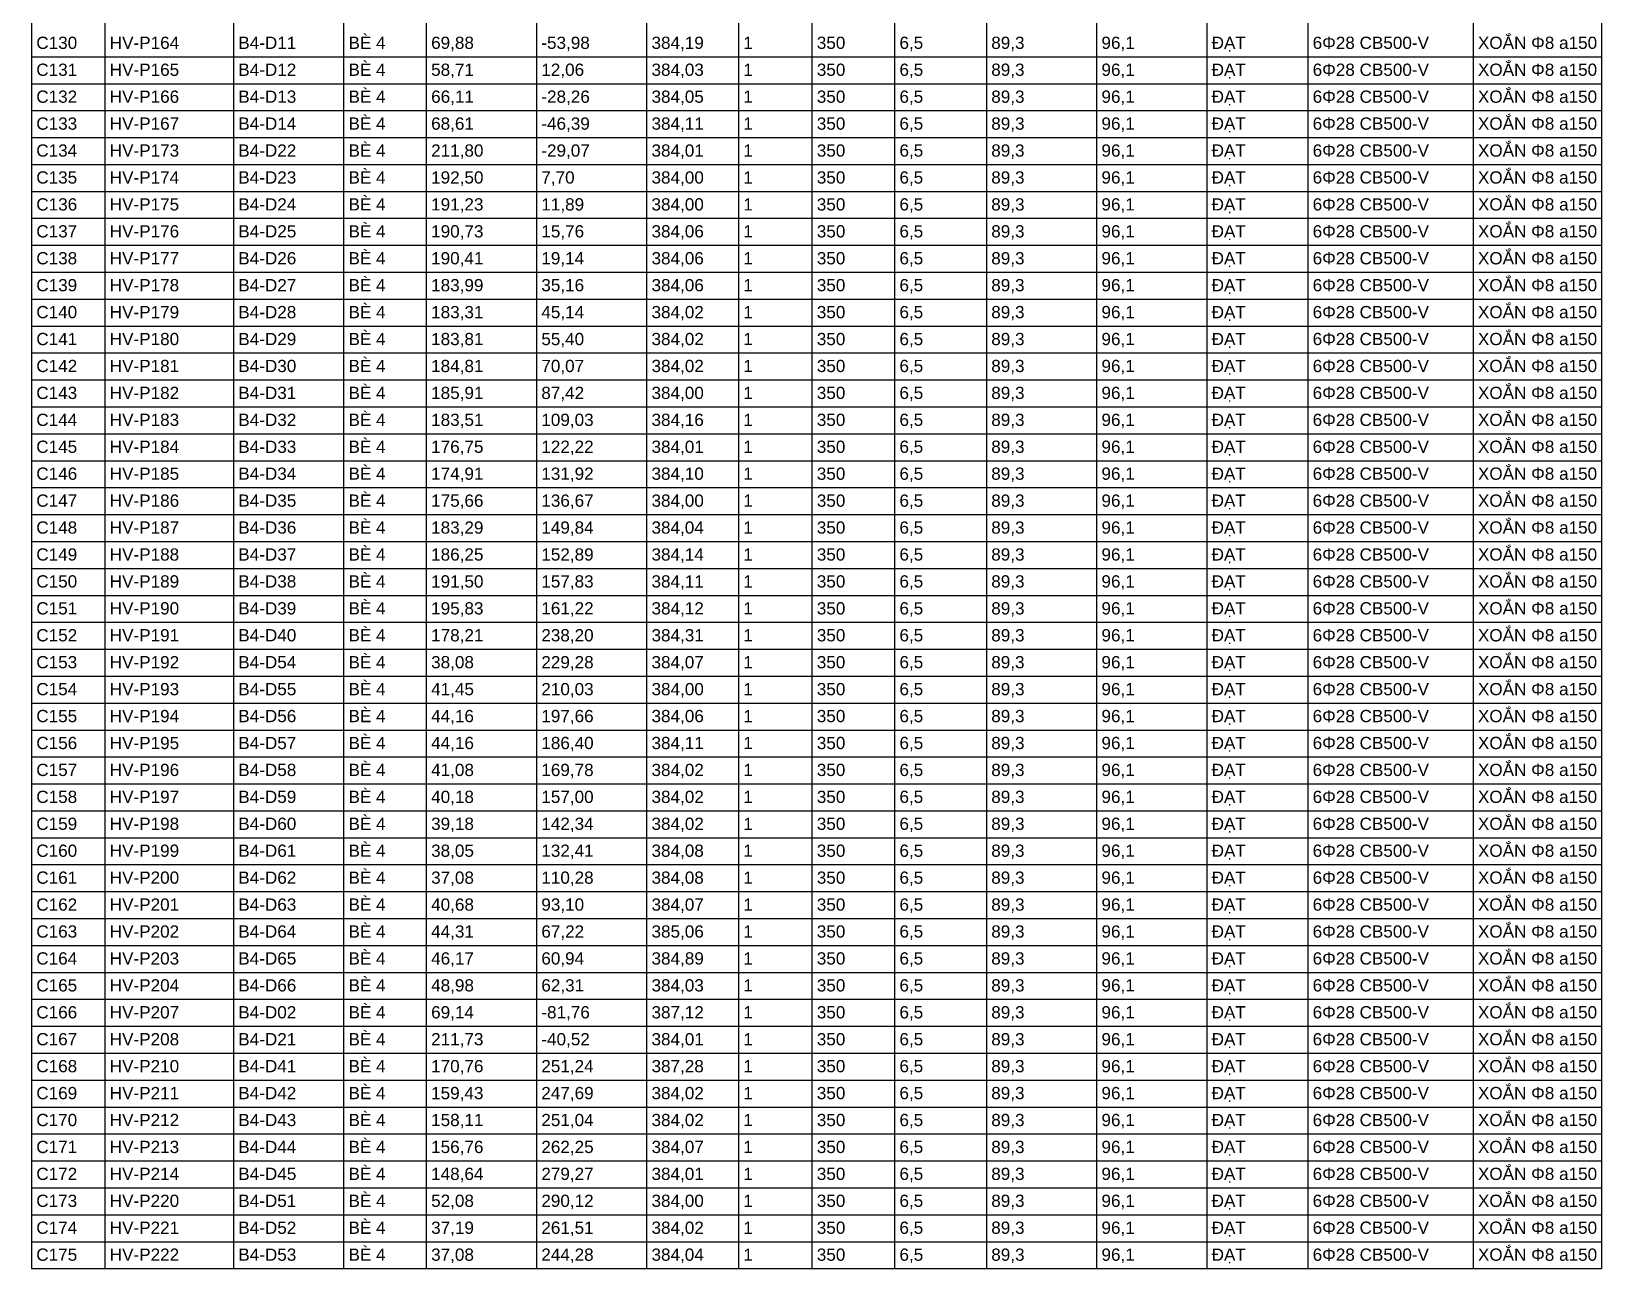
# Model space of a CAD drawing. Header units: metres. Extents: x -256 to 965, y -260 to 304.
# Drawn here: x 489.8 to 643.7, y -177.9 to -56.7 of the extents above; entities that cross this region are included whole.
import ezdxf

# ---------------------------------------------------------------- set-up
doc = ezdxf.new("R2010")
doc.units = ezdxf.units.M
doc.layers.add('07_BANG_THONG_KE_COC_BO', color=7, linetype='Continuous')
doc.styles.add('VN', font='arial.ttf')

msp = doc.modelspace()

# ---------------------------------------------------------------- linework, layer by layer
at = {"layer": '07_BANG_THONG_KE_COC_BO'}
for p, q in [((489.83, 286.698), (489.83, -177.942)), ((497.03, 286.698), (497.03, -177.942)), ((509.63, 286.698), (509.63, -177.942)), ((520.43, 286.698), (520.43, -177.942)), ((528.53, 286.698), (528.53, -177.942)), ((539.33, 286.698), (539.33, -177.942)), ((550.13, 286.698), (550.13, -177.942)), ((559.13, 286.698), (559.13, -177.942)), ((566.33, 286.698), (566.33, -177.942)), ((574.43, 286.698), (574.43, -177.942)), ((583.43, 286.698), (583.43, -177.942)), ((594.23, 286.698), (594.23, -177.942)), ((605.03, 286.698), (605.03, -177.942)), ((614.93, 286.698), (614.93, -177.942)), ((631.13, 286.698), (631.13, -177.942)), ((643.73, 286.698), (643.73, -177.942)), ((489.83, -59.142), (643.73, -59.142)), ((489.83, -61.782), (643.73, -61.782)), ((489.83, -64.422), (643.73, -64.422)), ((489.83, -67.062), (643.73, -67.062)), ((489.83, -69.702), (643.73, -69.702)), ((489.83, -72.342), (643.73, -72.342)), ((489.83, -74.982), (643.73, -74.982)), ((489.83, -77.622), (643.73, -77.622)), ((489.83, -80.262), (643.73, -80.262)), ((489.83, -82.902), (643.73, -82.902)), ((489.83, -85.542), (643.73, -85.542)), ((489.83, -88.182), (643.73, -88.182)), ((489.83, -90.822), (643.73, -90.822)), ((489.83, -93.462), (643.73, -93.462)), ((489.83, -96.102), (643.73, -96.102)), ((489.83, -98.742), (643.73, -98.742)), ((489.83, -101.382), (643.73, -101.382)), ((489.83, -104.022), (643.73, -104.022)), ((489.83, -106.662), (643.73, -106.662)), ((489.83, -109.302), (643.73, -109.302)), ((489.83, -111.942), (643.73, -111.942)), ((489.83, -114.582), (643.73, -114.582)), ((489.83, -117.222), (643.73, -117.222)), ((489.83, -119.862), (643.73, -119.862)), ((489.83, -122.502), (643.73, -122.502)), ((489.83, -125.142), (643.73, -125.142)), ((489.83, -127.782), (643.73, -127.782)), ((489.83, -130.422), (643.73, -130.422)), ((489.83, -133.062), (643.73, -133.062)), ((489.83, -135.702), (643.73, -135.702)), ((489.83, -138.342), (643.73, -138.342)), ((489.83, -140.982), (643.73, -140.982)), ((489.83, -143.622), (643.73, -143.622)), ((489.83, -146.262), (643.73, -146.262)), ((489.83, -148.902), (643.73, -148.902)), ((489.83, -151.542), (643.73, -151.542)), ((489.83, -154.182), (643.73, -154.182)), ((489.83, -156.822), (643.73, -156.822)), ((489.83, -159.462), (643.73, -159.462)), ((489.83, -162.102), (643.73, -162.102)), ((489.83, -164.742), (643.73, -164.742)), ((489.83, -167.382), (643.73, -167.382)), ((489.83, -170.022), (643.73, -170.022)), ((489.83, -172.662), (643.73, -172.662)), ((489.83, -175.302), (643.73, -175.302)), ((489.83, -177.942), (643.73, -177.942))]:
    msp.add_line(p, q, dxfattribs=at)

# ---------------------------------------------------------------- texts
at = {"layer": '07_BANG_THONG_KE_COC_BO', "style": 'VN'}
for s, p in [('BÈ 4', (520.91, -58.374)), ('XOẮN Φ8 a150', (631.61, -58.374)), ('C130', (490.31, -58.374)), ('HV-P164', (497.51, -58.374)), ('B4-D11', (510.11, -58.374)), ('69,88', (529.01, -58.374)), ('-53,98', (539.81, -58.374)), ('384,19', (550.61, -58.374)), ('1', (559.61, -58.374)), ('350', (566.81, -58.374)), ('6,5', (574.91, -58.374)), ('89,3', (583.91, -58.374)), ('96,1', (594.71, -58.374)), ('ĐẠT', (605.51, -58.374)), ('6Φ28 CB500-V', (615.41, -58.374)), ('C131', (490.31, -61.014)), ('HV-P165', (497.51, -61.014)), ('B4-D12', (510.11, -61.014)), ('BÈ 4', (520.91, -61.014)), ('58,71', (529.01, -61.014)), ('12,06', (539.81, -61.014)), ('384,03', (550.61, -61.014)), ('1', (559.61, -61.014)), ('350', (566.81, -61.014)), ('6,5', (574.91, -61.014)), ('89,3', (583.91, -61.014)), ('96,1', (594.71, -61.014)), ('ĐẠT', (605.51, -61.014)), ('6Φ28 CB500-V', (615.41, -61.014)), ('XOẮN Φ8 a150', (631.61, -61.014)), ('C132', (490.31, -63.654)), ('HV-P166', (497.51, -63.654)), ('B4-D13', (510.11, -63.654)), ('BÈ 4', (520.91, -63.654)), ('66,11', (529.01, -63.654)), ('-28,26', (539.81, -63.654)), ('384,05', (550.61, -63.654)), ('1', (559.61, -63.654)), ('350', (566.81, -63.654)), ('6,5', (574.91, -63.654)), ('89,3', (583.91, -63.654)), ('96,1', (594.71, -63.654)), ('ĐẠT', (605.51, -63.654)), ('6Φ28 CB500-V', (615.41, -63.654)), ('XOẮN Φ8 a150', (631.61, -63.654)), ('C133', (490.31, -66.294)), ('HV-P167', (497.51, -66.294)), ('B4-D14', (510.11, -66.294)), ('BÈ 4', (520.91, -66.294)), ('68,61', (529.01, -66.294)), ('-46,39', (539.81, -66.294)), ('384,11', (550.61, -66.294)), ('1', (559.61, -66.294)), ('350', (566.81, -66.294)), ('6,5', (574.91, -66.294)), ('89,3', (583.91, -66.294)), ('96,1', (594.71, -66.294)), ('ĐẠT', (605.51, -66.294)), ('6Φ28 CB500-V', (615.41, -66.294)), ('XOẮN Φ8 a150', (631.61, -66.294)), ('BÈ 4', (520.91, -68.934)), ('XOẮN Φ8 a150', (631.61, -68.934)), ('C134', (490.31, -68.934)), ('HV-P173', (497.51, -68.934)), ('B4-D22', (510.11, -68.934)), ('211,80', (529.01, -68.934)), ('-29,07', (539.81, -68.934)), ('384,01', (550.61, -68.934)), ('1', (559.61, -68.934)), ('350', (566.81, -68.934)), ('6,5', (574.91, -68.934)), ('89,3', (583.91, -68.934)), ('96,1', (594.71, -68.934)), ('ĐẠT', (605.51, -68.934)), ('6Φ28 CB500-V', (615.41, -68.934)), ('C135', (490.31, -71.574)), ('HV-P174', (497.51, -71.574)), ('B4-D23', (510.11, -71.574)), ('BÈ 4', (520.91, -71.574)), ('192,50', (529.01, -71.574)), ('7,70', (539.81, -71.574)), ('384,00', (550.61, -71.574)), ('1', (559.61, -71.574)), ('350', (566.81, -71.574)), ('6,5', (574.91, -71.574)), ('89,3', (583.91, -71.574)), ('96,1', (594.71, -71.574)), ('ĐẠT', (605.51, -71.574)), ('6Φ28 CB500-V', (615.41, -71.574)), ('XOẮN Φ8 a150', (631.61, -71.574)), ('C136', (490.31, -74.214)), ('HV-P175', (497.51, -74.214)), ('B4-D24', (510.11, -74.214)), ('BÈ 4', (520.91, -74.214)), ('191,23', (529.01, -74.214)), ('11,89', (539.81, -74.214)), ('384,00', (550.61, -74.214)), ('1', (559.61, -74.214)), ('350', (566.81, -74.214)), ('6,5', (574.91, -74.214)), ('89,3', (583.91, -74.214)), ('96,1', (594.71, -74.214)), ('ĐẠT', (605.51, -74.214)), ('6Φ28 CB500-V', (615.41, -74.214)), ('XOẮN Φ8 a150', (631.61, -74.214)), ('BÈ 4', (520.91, -76.854)), ('XOẮN Φ8 a150', (631.61, -76.854)), ('C137', (490.31, -76.854)), ('HV-P176', (497.51, -76.854)), ('B4-D25', (510.11, -76.854)), ('190,73', (529.01, -76.854)), ('15,76', (539.81, -76.854)), ('384,06', (550.61, -76.854)), ('1', (559.61, -76.854)), ('350', (566.81, -76.854)), ('6,5', (574.91, -76.854)), ('89,3', (583.91, -76.854)), ('96,1', (594.71, -76.854)), ('ĐẠT', (605.51, -76.854)), ('6Φ28 CB500-V', (615.41, -76.854)), ('C138', (490.31, -79.494)), ('HV-P177', (497.51, -79.494)), ('B4-D26', (510.11, -79.494)), ('BÈ 4', (520.91, -79.494)), ('190,41', (529.01, -79.494)), ('19,14', (539.81, -79.494)), ('384,06', (550.61, -79.494)), ('1', (559.61, -79.494)), ('350', (566.81, -79.494)), ('6,5', (574.91, -79.494)), ('89,3', (583.91, -79.494)), ('96,1', (594.71, -79.494)), ('ĐẠT', (605.51, -79.494)), ('6Φ28 CB500-V', (615.41, -79.494)), ('XOẮN Φ8 a150', (631.61, -79.494)), ('C139', (490.31, -82.134)), ('HV-P178', (497.51, -82.134)), ('B4-D27', (510.11, -82.134)), ('BÈ 4', (520.91, -82.134)), ('183,99', (529.01, -82.134)), ('35,16', (539.81, -82.134)), ('384,06', (550.61, -82.134)), ('1', (559.61, -82.134)), ('350', (566.81, -82.134)), ('6,5', (574.91, -82.134)), ('89,3', (583.91, -82.134)), ('96,1', (594.71, -82.134)), ('ĐẠT', (605.51, -82.134)), ('6Φ28 CB500-V', (615.41, -82.134)), ('XOẮN Φ8 a150', (631.61, -82.134)), ('C140', (490.31, -84.774)), ('HV-P179', (497.51, -84.774)), ('B4-D28', (510.11, -84.774)), ('BÈ 4', (520.91, -84.774)), ('183,31', (529.01, -84.774)), ('45,14', (539.81, -84.774)), ('384,02', (550.61, -84.774)), ('1', (559.61, -84.774)), ('350', (566.81, -84.774)), ('6,5', (574.91, -84.774)), ('89,3', (583.91, -84.774)), ('96,1', (594.71, -84.774)), ('ĐẠT', (605.51, -84.774)), ('6Φ28 CB500-V', (615.41, -84.774)), ('XOẮN Φ8 a150', (631.61, -84.774)), ('BÈ 4', (520.91, -87.414)), ('XOẮN Φ8 a150', (631.61, -87.414)), ('C141', (490.31, -87.414)), ('HV-P180', (497.51, -87.414)), ('B4-D29', (510.11, -87.414)), ('183,81', (529.01, -87.414)), ('55,40', (539.81, -87.414)), ('384,02', (550.61, -87.414)), ('1', (559.61, -87.414)), ('350', (566.81, -87.414)), ('6,5', (574.91, -87.414)), ('89,3', (583.91, -87.414)), ('96,1', (594.71, -87.414)), ('ĐẠT', (605.51, -87.414)), ('6Φ28 CB500-V', (615.41, -87.414)), ('C142', (490.31, -90.054)), ('HV-P181', (497.51, -90.054)), ('B4-D30', (510.11, -90.054)), ('BÈ 4', (520.91, -90.054)), ('184,81', (529.01, -90.054)), ('70,07', (539.81, -90.054)), ('384,02', (550.61, -90.054)), ('1', (559.61, -90.054)), ('350', (566.81, -90.054)), ('6,5', (574.91, -90.054)), ('89,3', (583.91, -90.054)), ('96,1', (594.71, -90.054)), ('ĐẠT', (605.51, -90.054)), ('6Φ28 CB500-V', (615.41, -90.054)), ('XOẮN Φ8 a150', (631.61, -90.054)), ('C143', (490.31, -92.694)), ('HV-P182', (497.51, -92.694)), ('B4-D31', (510.11, -92.694)), ('BÈ 4', (520.91, -92.694)), ('185,91', (529.01, -92.694)), ('87,42', (539.81, -92.694)), ('384,00', (550.61, -92.694)), ('1', (559.61, -92.694)), ('350', (566.81, -92.694)), ('6,5', (574.91, -92.694)), ('89,3', (583.91, -92.694)), ('96,1', (594.71, -92.694)), ('ĐẠT', (605.51, -92.694)), ('6Φ28 CB500-V', (615.41, -92.694)), ('XOẮN Φ8 a150', (631.61, -92.694)), ('BÈ 4', (520.91, -95.334)), ('XOẮN Φ8 a150', (631.61, -95.334)), ('C144', (490.31, -95.334)), ('HV-P183', (497.51, -95.334)), ('B4-D32', (510.11, -95.334)), ('183,51', (529.01, -95.334)), ('109,03', (539.81, -95.334)), ('384,16', (550.61, -95.334)), ('1', (559.61, -95.334)), ('350', (566.81, -95.334)), ('6,5', (574.91, -95.334)), ('89,3', (583.91, -95.334)), ('96,1', (594.71, -95.334)), ('ĐẠT', (605.51, -95.334)), ('6Φ28 CB500-V', (615.41, -95.334)), ('C145', (490.31, -97.974)), ('HV-P184', (497.51, -97.974)), ('B4-D33', (510.11, -97.974)), ('BÈ 4', (520.91, -97.974)), ('176,75', (529.01, -97.974)), ('122,22', (539.81, -97.974)), ('384,01', (550.61, -97.974)), ('1', (559.61, -97.974)), ('350', (566.81, -97.974)), ('6,5', (574.91, -97.974)), ('89,3', (583.91, -97.974)), ('96,1', (594.71, -97.974)), ('ĐẠT', (605.51, -97.974)), ('6Φ28 CB500-V', (615.41, -97.974)), ('XOẮN Φ8 a150', (631.61, -97.974)), ('C146', (490.31, -100.614)), ('HV-P185', (497.51, -100.614)), ('B4-D34', (510.11, -100.614)), ('BÈ 4', (520.91, -100.614)), ('174,91', (529.01, -100.614)), ('131,92', (539.81, -100.614)), ('384,10', (550.61, -100.614)), ('1', (559.61, -100.614)), ('350', (566.81, -100.614)), ('6,5', (574.91, -100.614)), ('89,3', (583.91, -100.614)), ('96,1', (594.71, -100.614)), ('ĐẠT', (605.51, -100.614)), ('6Φ28 CB500-V', (615.41, -100.614)), ('XOẮN Φ8 a150', (631.61, -100.614)), ('C147', (490.31, -103.254)), ('HV-P186', (497.51, -103.254)), ('B4-D35', (510.11, -103.254)), ('BÈ 4', (520.91, -103.254)), ('175,66', (529.01, -103.254)), ('136,67', (539.81, -103.254)), ('384,00', (550.61, -103.254)), ('1', (559.61, -103.254)), ('350', (566.81, -103.254)), ('6,5', (574.91, -103.254)), ('89,3', (583.91, -103.254)), ('96,1', (594.71, -103.254)), ('ĐẠT', (605.51, -103.254)), ('6Φ28 CB500-V', (615.41, -103.254)), ('XOẮN Φ8 a150', (631.61, -103.254)), ('BÈ 4', (520.91, -105.894)), ('XOẮN Φ8 a150', (631.61, -105.894)), ('C148', (490.31, -105.894)), ('HV-P187', (497.51, -105.894)), ('B4-D36', (510.11, -105.894)), ('183,29', (529.01, -105.894)), ('149,84', (539.81, -105.894)), ('384,04', (550.61, -105.894)), ('1', (559.61, -105.894)), ('350', (566.81, -105.894)), ('6,5', (574.91, -105.894)), ('89,3', (583.91, -105.894)), ('96,1', (594.71, -105.894)), ('ĐẠT', (605.51, -105.894)), ('6Φ28 CB500-V', (615.41, -105.894)), ('C149', (490.31, -108.534)), ('HV-P188', (497.51, -108.534)), ('B4-D37', (510.11, -108.534)), ('BÈ 4', (520.91, -108.534)), ('186,25', (529.01, -108.534)), ('152,89', (539.81, -108.534)), ('384,14', (550.61, -108.534)), ('1', (559.61, -108.534)), ('350', (566.81, -108.534)), ('6,5', (574.91, -108.534)), ('89,3', (583.91, -108.534)), ('96,1', (594.71, -108.534)), ('ĐẠT', (605.51, -108.534)), ('6Φ28 CB500-V', (615.41, -108.534)), ('XOẮN Φ8 a150', (631.61, -108.534)), ('C150', (490.31, -111.174)), ('HV-P189', (497.51, -111.174)), ('B4-D38', (510.11, -111.174)), ('BÈ 4', (520.91, -111.174)), ('191,50', (529.01, -111.174)), ('157,83', (539.81, -111.174)), ('384,11', (550.61, -111.174)), ('1', (559.61, -111.174)), ('350', (566.81, -111.174)), ('6,5', (574.91, -111.174)), ('89,3', (583.91, -111.174)), ('96,1', (594.71, -111.174)), ('ĐẠT', (605.51, -111.174)), ('6Φ28 CB500-V', (615.41, -111.174)), ('XOẮN Φ8 a150', (631.61, -111.174)), ('BÈ 4', (520.91, -113.814)), ('XOẮN Φ8 a150', (631.61, -113.814)), ('C151', (490.31, -113.814)), ('HV-P190', (497.51, -113.814)), ('B4-D39', (510.11, -113.814)), ('195,83', (529.01, -113.814)), ('161,22', (539.81, -113.814)), ('384,12', (550.61, -113.814)), ('1', (559.61, -113.814)), ('350', (566.81, -113.814)), ('6,5', (574.91, -113.814)), ('89,3', (583.91, -113.814)), ('96,1', (594.71, -113.814)), ('ĐẠT', (605.51, -113.814)), ('6Φ28 CB500-V', (615.41, -113.814)), ('C152', (490.31, -116.454)), ('HV-P191', (497.51, -116.454)), ('B4-D40', (510.11, -116.454)), ('BÈ 4', (520.91, -116.454)), ('178,21', (529.01, -116.454)), ('238,20', (539.81, -116.454)), ('384,31', (550.61, -116.454)), ('1', (559.61, -116.454)), ('350', (566.81, -116.454)), ('6,5', (574.91, -116.454)), ('89,3', (583.91, -116.454)), ('96,1', (594.71, -116.454)), ('ĐẠT', (605.51, -116.454)), ('6Φ28 CB500-V', (615.41, -116.454)), ('XOẮN Φ8 a150', (631.61, -116.454)), ('C153', (490.31, -119.094)), ('HV-P192', (497.51, -119.094)), ('B4-D54', (510.11, -119.094)), ('BÈ 4', (520.91, -119.094)), ('38,08', (529.01, -119.094)), ('229,28', (539.81, -119.094)), ('384,07', (550.61, -119.094)), ('1', (559.61, -119.094)), ('350', (566.81, -119.094)), ('6,5', (574.91, -119.094)), ('89,3', (583.91, -119.094)), ('96,1', (594.71, -119.094)), ('ĐẠT', (605.51, -119.094)), ('6Φ28 CB500-V', (615.41, -119.094)), ('XOẮN Φ8 a150', (631.61, -119.094)), ('C154', (490.31, -121.734)), ('HV-P193', (497.51, -121.734)), ('B4-D55', (510.11, -121.734)), ('BÈ 4', (520.91, -121.734)), ('41,45', (529.01, -121.734)), ('210,03', (539.81, -121.734)), ('384,00', (550.61, -121.734)), ('1', (559.61, -121.734)), ('350', (566.81, -121.734)), ('6,5', (574.91, -121.734)), ('89,3', (583.91, -121.734)), ('96,1', (594.71, -121.734)), ('ĐẠT', (605.51, -121.734)), ('6Φ28 CB500-V', (615.41, -121.734)), ('XOẮN Φ8 a150', (631.61, -121.734)), ('BÈ 4', (520.91, -124.374)), ('XOẮN Φ8 a150', (631.61, -124.374)), ('C155', (490.31, -124.374)), ('HV-P194', (497.51, -124.374)), ('B4-D56', (510.11, -124.374)), ('44,16', (529.01, -124.374)), ('197,66', (539.81, -124.374)), ('384,06', (550.61, -124.374)), ('1', (559.61, -124.374)), ('350', (566.81, -124.374)), ('6,5', (574.91, -124.374)), ('89,3', (583.91, -124.374)), ('96,1', (594.71, -124.374)), ('ĐẠT', (605.51, -124.374)), ('6Φ28 CB500-V', (615.41, -124.374)), ('C156', (490.31, -127.014)), ('HV-P195', (497.51, -127.014)), ('B4-D57', (510.11, -127.014)), ('BÈ 4', (520.91, -127.014)), ('44,16', (529.01, -127.014)), ('186,40', (539.81, -127.014)), ('384,11', (550.61, -127.014)), ('1', (559.61, -127.014)), ('350', (566.81, -127.014)), ('6,5', (574.91, -127.014)), ('89,3', (583.91, -127.014)), ('96,1', (594.71, -127.014)), ('ĐẠT', (605.51, -127.014)), ('6Φ28 CB500-V', (615.41, -127.014)), ('XOẮN Φ8 a150', (631.61, -127.014)), ('C157', (490.31, -129.654)), ('HV-P196', (497.51, -129.654)), ('B4-D58', (510.11, -129.654)), ('BÈ 4', (520.91, -129.654)), ('41,08', (529.01, -129.654)), ('169,78', (539.81, -129.654)), ('384,02', (550.61, -129.654)), ('1', (559.61, -129.654)), ('350', (566.81, -129.654)), ('6,5', (574.91, -129.654)), ('89,3', (583.91, -129.654)), ('96,1', (594.71, -129.654)), ('ĐẠT', (605.51, -129.654)), ('6Φ28 CB500-V', (615.41, -129.654)), ('XOẮN Φ8 a150', (631.61, -129.654)), ('BÈ 4', (520.91, -132.294)), ('XOẮN Φ8 a150', (631.61, -132.294)), ('C158', (490.31, -132.294)), ('HV-P197', (497.51, -132.294)), ('B4-D59', (510.11, -132.294)), ('40,18', (529.01, -132.294)), ('157,00', (539.81, -132.294)), ('384,02', (550.61, -132.294)), ('1', (559.61, -132.294)), ('350', (566.81, -132.294)), ('6,5', (574.91, -132.294)), ('89,3', (583.91, -132.294)), ('96,1', (594.71, -132.294)), ('ĐẠT', (605.51, -132.294)), ('6Φ28 CB500-V', (615.41, -132.294)), ('C159', (490.31, -134.934)), ('HV-P198', (497.51, -134.934)), ('B4-D60', (510.11, -134.934)), ('BÈ 4', (520.91, -134.934)), ('39,18', (529.01, -134.934)), ('142,34', (539.81, -134.934)), ('384,02', (550.61, -134.934)), ('1', (559.61, -134.934)), ('350', (566.81, -134.934)), ('6,5', (574.91, -134.934)), ('89,3', (583.91, -134.934)), ('96,1', (594.71, -134.934)), ('ĐẠT', (605.51, -134.934)), ('6Φ28 CB500-V', (615.41, -134.934)), ('XOẮN Φ8 a150', (631.61, -134.934)), ('C160', (490.31, -137.574)), ('HV-P199', (497.51, -137.574)), ('B4-D61', (510.11, -137.574)), ('BÈ 4', (520.91, -137.574)), ('38,05', (529.01, -137.574)), ('132,41', (539.81, -137.574)), ('384,08', (550.61, -137.574)), ('1', (559.61, -137.574)), ('350', (566.81, -137.574)), ('6,5', (574.91, -137.574)), ('89,3', (583.91, -137.574)), ('96,1', (594.71, -137.574)), ('ĐẠT', (605.51, -137.574)), ('6Φ28 CB500-V', (615.41, -137.574)), ('XOẮN Φ8 a150', (631.61, -137.574)), ('C161', (490.31, -140.214)), ('HV-P200', (497.51, -140.214)), ('B4-D62', (510.11, -140.214)), ('BÈ 4', (520.91, -140.214)), ('37,08', (529.01, -140.214)), ('110,28', (539.81, -140.214)), ('384,08', (550.61, -140.214)), ('1', (559.61, -140.214)), ('350', (566.81, -140.214)), ('6,5', (574.91, -140.214)), ('89,3', (583.91, -140.214)), ('96,1', (594.71, -140.214)), ('ĐẠT', (605.51, -140.214)), ('6Φ28 CB500-V', (615.41, -140.214)), ('XOẮN Φ8 a150', (631.61, -140.214)), ('BÈ 4', (520.91, -142.854)), ('XOẮN Φ8 a150', (631.61, -142.854)), ('C162', (490.31, -142.854)), ('HV-P201', (497.51, -142.854)), ('B4-D63', (510.11, -142.854)), ('40,68', (529.01, -142.854)), ('93,10', (539.81, -142.854)), ('384,07', (550.61, -142.854)), ('1', (559.61, -142.854)), ('350', (566.81, -142.854)), ('6,5', (574.91, -142.854)), ('89,3', (583.91, -142.854)), ('96,1', (594.71, -142.854)), ('ĐẠT', (605.51, -142.854)), ('6Φ28 CB500-V', (615.41, -142.854)), ('C163', (490.31, -145.494)), ('HV-P202', (497.51, -145.494)), ('B4-D64', (510.11, -145.494)), ('BÈ 4', (520.91, -145.494)), ('44,31', (529.01, -145.494)), ('67,22', (539.81, -145.494)), ('385,06', (550.61, -145.494)), ('1', (559.61, -145.494)), ('350', (566.81, -145.494)), ('6,5', (574.91, -145.494)), ('89,3', (583.91, -145.494)), ('96,1', (594.71, -145.494)), ('ĐẠT', (605.51, -145.494)), ('6Φ28 CB500-V', (615.41, -145.494)), ('XOẮN Φ8 a150', (631.61, -145.494)), ('C164', (490.31, -148.134)), ('HV-P203', (497.51, -148.134)), ('B4-D65', (510.11, -148.134)), ('BÈ 4', (520.91, -148.134)), ('46,17', (529.01, -148.134)), ('60,94', (539.81, -148.134)), ('384,89', (550.61, -148.134)), ('1', (559.61, -148.134)), ('350', (566.81, -148.134)), ('6,5', (574.91, -148.134)), ('89,3', (583.91, -148.134)), ('96,1', (594.71, -148.134)), ('ĐẠT', (605.51, -148.134)), ('6Φ28 CB500-V', (615.41, -148.134)), ('XOẮN Φ8 a150', (631.61, -148.134)), ('BÈ 4', (520.91, -150.774)), ('XOẮN Φ8 a150', (631.61, -150.774)), ('C165', (490.31, -150.774)), ('HV-P204', (497.51, -150.774)), ('B4-D66', (510.11, -150.774)), ('48,98', (529.01, -150.774)), ('62,31', (539.81, -150.774)), ('384,03', (550.61, -150.774)), ('1', (559.61, -150.774)), ('350', (566.81, -150.774)), ('6,5', (574.91, -150.774)), ('89,3', (583.91, -150.774)), ('96,1', (594.71, -150.774)), ('ĐẠT', (605.51, -150.774)), ('6Φ28 CB500-V', (615.41, -150.774)), ('C166', (490.31, -153.414)), ('HV-P207', (497.51, -153.414)), ('B4-D02', (510.11, -153.414)), ('BÈ 4', (520.91, -153.414)), ('69,14', (529.01, -153.414)), ('-81,76', (539.81, -153.414)), ('387,12', (550.61, -153.414)), ('1', (559.61, -153.414)), ('350', (566.81, -153.414)), ('6,5', (574.91, -153.414)), ('89,3', (583.91, -153.414)), ('96,1', (594.71, -153.414)), ('ĐẠT', (605.51, -153.414)), ('6Φ28 CB500-V', (615.41, -153.414)), ('XOẮN Φ8 a150', (631.61, -153.414)), ('C167', (490.31, -156.054)), ('HV-P208', (497.51, -156.054)), ('B4-D21', (510.11, -156.054)), ('BÈ 4', (520.91, -156.054)), ('211,73', (529.01, -156.054)), ('-40,52', (539.81, -156.054)), ('384,01', (550.61, -156.054)), ('1', (559.61, -156.054)), ('350', (566.81, -156.054)), ('6,5', (574.91, -156.054)), ('89,3', (583.91, -156.054)), ('96,1', (594.71, -156.054)), ('ĐẠT', (605.51, -156.054)), ('6Φ28 CB500-V', (615.41, -156.054)), ('XOẮN Φ8 a150', (631.61, -156.054)), ('C168', (490.31, -158.694)), ('HV-P210', (497.51, -158.694)), ('B4-D41', (510.11, -158.694)), ('BÈ 4', (520.91, -158.694)), ('170,76', (529.01, -158.694)), ('251,24', (539.81, -158.694)), ('387,28', (550.61, -158.694)), ('1', (559.61, -158.694)), ('350', (566.81, -158.694)), ('6,5', (574.91, -158.694)), ('89,3', (583.91, -158.694)), ('96,1', (594.71, -158.694)), ('ĐẠT', (605.51, -158.694)), ('6Φ28 CB500-V', (615.41, -158.694)), ('XOẮN Φ8 a150', (631.61, -158.694)), ('BÈ 4', (520.91, -161.334)), ('XOẮN Φ8 a150', (631.61, -161.334)), ('C169', (490.31, -161.334)), ('HV-P211', (497.51, -161.334)), ('B4-D42', (510.11, -161.334)), ('159,43', (529.01, -161.334)), ('247,69', (539.81, -161.334)), ('384,02', (550.61, -161.334)), ('1', (559.61, -161.334)), ('350', (566.81, -161.334)), ('6,5', (574.91, -161.334)), ('89,3', (583.91, -161.334)), ('96,1', (594.71, -161.334)), ('ĐẠT', (605.51, -161.334)), ('6Φ28 CB500-V', (615.41, -161.334)), ('C170', (490.31, -163.974)), ('HV-P212', (497.51, -163.974)), ('B4-D43', (510.11, -163.974)), ('BÈ 4', (520.91, -163.974)), ('158,11', (529.01, -163.974)), ('251,04', (539.81, -163.974)), ('384,02', (550.61, -163.974)), ('1', (559.61, -163.974)), ('350', (566.81, -163.974)), ('6,5', (574.91, -163.974)), ('89,3', (583.91, -163.974)), ('96,1', (594.71, -163.974)), ('ĐẠT', (605.51, -163.974)), ('6Φ28 CB500-V', (615.41, -163.974)), ('XOẮN Φ8 a150', (631.61, -163.974)), ('C171', (490.31, -166.614)), ('HV-P213', (497.51, -166.614)), ('B4-D44', (510.11, -166.614)), ('BÈ 4', (520.91, -166.614)), ('156,76', (529.01, -166.614)), ('262,25', (539.81, -166.614)), ('384,07', (550.61, -166.614)), ('1', (559.61, -166.614)), ('350', (566.81, -166.614)), ('6,5', (574.91, -166.614)), ('89,3', (583.91, -166.614)), ('96,1', (594.71, -166.614)), ('ĐẠT', (605.51, -166.614)), ('6Φ28 CB500-V', (615.41, -166.614)), ('XOẮN Φ8 a150', (631.61, -166.614)), ('BÈ 4', (520.91, -169.254)), ('XOẮN Φ8 a150', (631.61, -169.254)), ('C172', (490.31, -169.254)), ('HV-P214', (497.51, -169.254)), ('B4-D45', (510.11, -169.254)), ('148,64', (529.01, -169.254)), ('279,27', (539.81, -169.254)), ('384,01', (550.61, -169.254)), ('1', (559.61, -169.254)), ('350', (566.81, -169.254)), ('6,5', (574.91, -169.254)), ('89,3', (583.91, -169.254)), ('96,1', (594.71, -169.254)), ('ĐẠT', (605.51, -169.254)), ('6Φ28 CB500-V', (615.41, -169.254)), ('C173', (490.31, -171.894)), ('HV-P220', (497.51, -171.894)), ('B4-D51', (510.11, -171.894)), ('BÈ 4', (520.91, -171.894)), ('52,08', (529.01, -171.894)), ('290,12', (539.81, -171.894)), ('384,00', (550.61, -171.894)), ('1', (559.61, -171.894)), ('350', (566.81, -171.894)), ('6,5', (574.91, -171.894)), ('89,3', (583.91, -171.894)), ('96,1', (594.71, -171.894)), ('ĐẠT', (605.51, -171.894)), ('6Φ28 CB500-V', (615.41, -171.894)), ('XOẮN Φ8 a150', (631.61, -171.894)), ('C174', (490.31, -174.534)), ('HV-P221', (497.51, -174.534)), ('B4-D52', (510.11, -174.534)), ('BÈ 4', (520.91, -174.534)), ('37,19', (529.01, -174.534)), ('261,51', (539.81, -174.534)), ('384,02', (550.61, -174.534)), ('1', (559.61, -174.534)), ('350', (566.81, -174.534)), ('6,5', (574.91, -174.534)), ('89,3', (583.91, -174.534)), ('96,1', (594.71, -174.534)), ('ĐẠT', (605.51, -174.534)), ('6Φ28 CB500-V', (615.41, -174.534)), ('XOẮN Φ8 a150', (631.61, -174.534)), ('C175', (490.31, -177.174)), ('HV-P222', (497.51, -177.174)), ('B4-D53', (510.11, -177.174)), ('BÈ 4', (520.91, -177.174)), ('37,08', (529.01, -177.174)), ('244,28', (539.81, -177.174)), ('384,04', (550.61, -177.174)), ('1', (559.61, -177.174)), ('350', (566.81, -177.174)), ('6,5', (574.91, -177.174)), ('89,3', (583.91, -177.174)), ('96,1', (594.71, -177.174)), ('ĐẠT', (605.51, -177.174)), ('6Φ28 CB500-V', (615.41, -177.174)), ('XOẮN Φ8 a150', (631.61, -177.174))]:
    msp.add_text(s, height=1.2, dxfattribs=at).set_placement(p)

doc.saveas('drawing.dxf')
